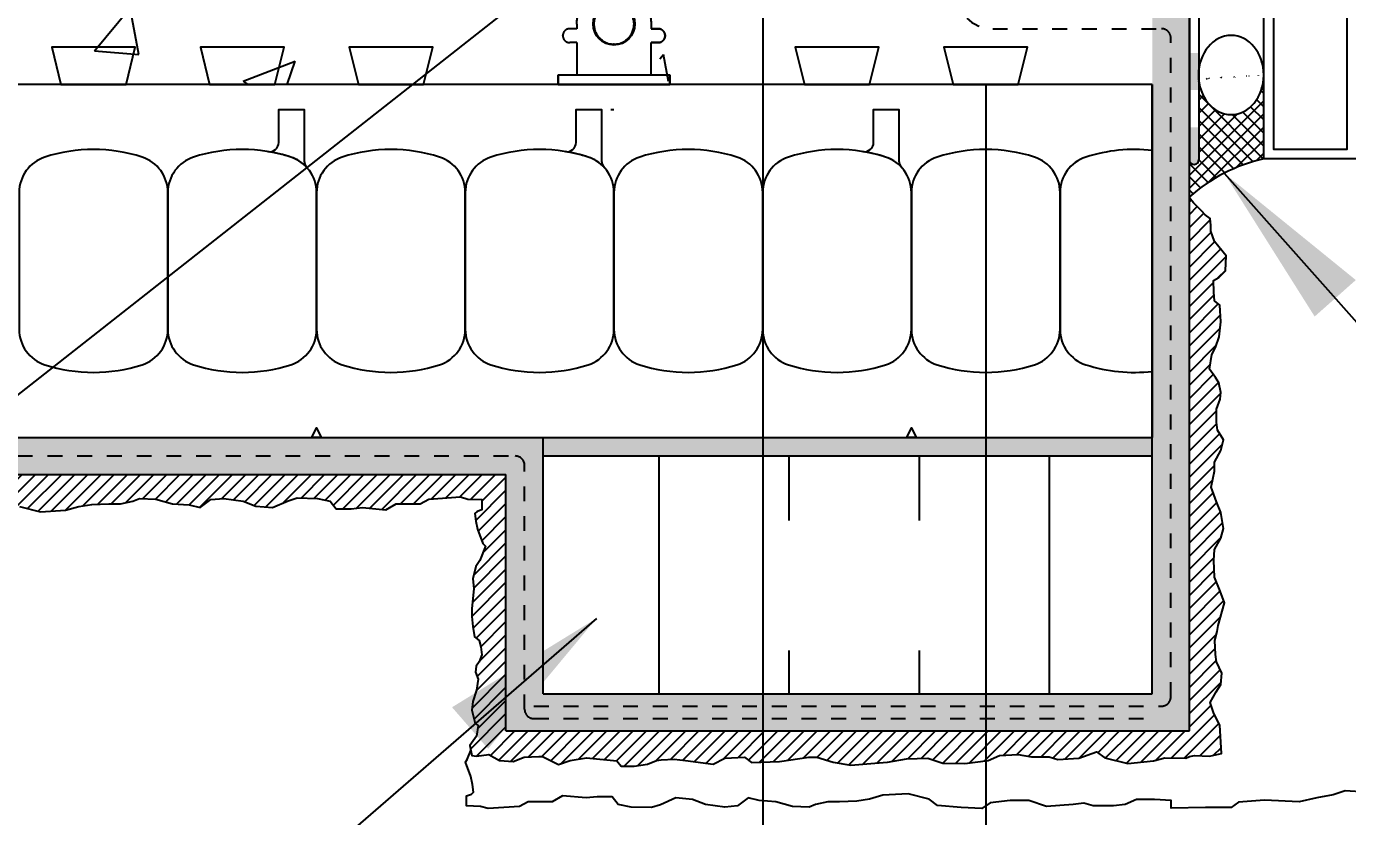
# Model space of a CAD drawing. Header units: inches. Extents: x 2953.2 to 3009.4, y 460.5 to 541.5.
# Drawn here: x 2980.42 to 2989.3, y 514.81 to 520.13 of the extents above; entities that cross this region are included whole.
import ezdxf

# ---------------------------------------------------------------- set-up
doc = ezdxf.new("R2010")
doc.units = ezdxf.units.IN
doc.header["$LTSCALE"] = 0.5
doc.header["$MEASUREMENT"] = 0
doc.linetypes.add('DASHED2', pattern=[0.375, 0.25, -0.125])
doc.layers.get('0').update_dxf_attribs({"linetype": 'CONTINUOUS'})
doc.layers.get('Defpoints').update_dxf_attribs({"linetype": 'CONTINUOUS'})
for name, color, linetype in [('HATCH', 12, 'CONTINUOUS'), ('LINE18', 9, 'CONTINUOUS'), ('line25', 2, 'CONTINUOUS'), ('LINE50', 5, 'CONTINUOUS'), ('LINE9', 9, 'CONTINUOUS'), ('TEXT', 4, 'CONTINUOUS')]:
    doc.layers.add(name, color=color, linetype=linetype)
doc.styles.add('DIM', font='romans.shx', dxfattribs={"width": 0.7})
doc.dimstyles.new('ext_12', dxfattribs={"dimscale": 12, "dimtxt": 0.09375, "dimasz": 0.09375, "dimexe": 0.09375, "dimexo": 0.0625, "dimgap": 0.0625, "dimtad": 1, "dimdec": 1, "dimzin": 3, "dimdsep": 46, "dimlunit": 4, "dimtxsty": 'DIM', "dimcen": 0.09, "dimdle": 0.09375, "dimclrt": 4, "dimadec": 0, "dimazin": 0, "dimtfac": 1, "dimtdec": 1, "dimtmove": 2, "dimatfit": 3, "dimfxl": 0, "dimfrac": 2, "dimtolj": 1, "dimtzin": 0, "dimarcsym": 0})
doc.dimstyles.new('ext_8', dxfattribs={"dimscale": 8, "dimtxt": 0.09375, "dimasz": 0.09375, "dimexe": 0.09375, "dimexo": 0.0625, "dimgap": 0.0625, "dimtad": 1, "dimdec": 1, "dimzin": 3, "dimdsep": 46, "dimlunit": 4, "dimtxsty": 'DIM', "dimcen": 0.09, "dimdle": 0.09375, "dimclrt": 4, "dimadec": 0, "dimazin": 0, "dimtfac": 1, "dimtdec": 1, "dimtmove": 2, "dimatfit": 3, "dimfxl": 0, "dimfrac": 2, "dimtolj": 1, "dimtzin": 0, "dimarcsym": 0})

# ---------------------------------------------------------------- blocks, each defined once
blk = doc.blocks.new('Connector')
blk.add_point((0.2709174698770802, 1.661931555041463e-06))
at = {"layer": 'LINE9'}
for p, q in [((-3.258168725484012e-05, 0.3749992150000656), (3.258168725484012e-05, -0.3749992150000656)), ((0.06241786328238064, -0.3749992148524877), (0.06241786328238064, 0.3749992443783929)), ((0.2812174256824029, 0.2499994843784696), (0.06241786620012491, 0.2499994843784696))]:
    blk.add_line(p, q, dxfattribs=at)
for points, weights in [([(0.007417973282404233, 0.3749992443784497), (0.003675450510719713, 0.3749992443784497), (-3.25743263793754e-05, 0.3749992443784497)], [1, 0.9725870691378072, 0.9503054881147847]), ([(0.3272173336824018, 0.3434992873784556), (0.3081635517900478, 0.3434992873783988), (0.2812174256824314, 0.3165531612708667), (0.2812174256824029, 0.2974993793784568)], [1, 0.85355339, 0.85355339, 1]), ([(0.3280923319323996, 0.3434992873784556), (0.3272173336824302, 0.3434992873784556), (0.3272173336824018, 0.3434992873784556)], [1, 0.70710678, 1]), ([(0.3749672381823963, 0.2974993793784568), (0.3749672381823964, 0.3165531612708667), (0.3480211220747584, 0.3434992873783988), (0.3289673301823974, 0.3434992873784556)], [1, 0.85355339, 0.85355339, 1]), ([(0.4059171863186535, 0.2499994812478752), (0.5456119710193006, 0.2499994818511543), (0.6188283582062053, 0.1310289191654936)], [0.9584044154091053, 0.794674173519109, 0.86465157111261]), ([(0.6188283615153448, 0.05237709487580038), (0.6117085634233241, 0.04899987637845172), (0.6038283904591744, 0.04899987637845173)], [0.8361502417800951, 0.892081430621068, 1]), ([(0.6038283904591744, -0.0489998776216619), (0.6117085625107617, -0.048999877621605), (0.6188283599457839, -0.05237709537464598)], [1, 0.892081441770365, 0.8361502533368361]), ([(0.6188283613946357, -0.131028911892309), (0.5456119750629149, -0.2499994738277503), (0.4059171864701652, -0.2499994726211348)], [0.8646515744283529, 0.7946741696858824, 0.9584044151948177]), ([(0.2812174256824029, -0.2974993806216669), (0.2812174256824314, -0.3165531625140199), (0.3081635517900478, -0.3434992886216657), (0.3272173336824018, -0.3434992886216657)], [1, 0.85355339, 0.85355339, 1]), ([(0.3272173336824018, -0.3434992886216657), (0.2812174256824029, -0.3434992886216657), (0.2812174256824029, -0.2974993806216669)], [1, 0.70710678, 1]), ([(0.3289673301823974, -0.3434992886216657), (0.3480211120747487, -0.3434992886216657), (0.3749672381823964, -0.3165531625140199), (0.3749672381823963, -0.2974993806216669)], [1, 0.85355339, 0.85355339, 1]), ([(0.3749672381823963, -0.2974993806216669), (0.3749672381823963, -0.3434992886216657), (0.3289673301823974, -0.3434992886216657)], [1, 0.70710678, 1]), ([(-3.257432646819325e-05, -0.3749992256215302), (0.003675450510687739, -0.374999225621644), (0.007417973282404233, -0.374999225621644)], [0.9503054881146419, 0.9725870691377194, 1])]:
    blk.add_rational_spline(points, weights, degree=2, dxfattribs=at)
for points, degree in [([(-3.257431322012394e-05, 0.3749992150000656), (0.002445673934634129, 0.3749992149990992), (0.004938010751889266, 0.3749992149986445), (0.007417973282404233, 0.3749992149986445)], 3), ([(0.007417973282404233, 0.3749992149986445), (0.02144967107233597, 0.3749992149986445), (0.05068376975444622, 0.3749992150304199), (0.06241786328238064, 0.3749992151096597), (0.06241786328238064, 0.3749992151476311)], 3), ([(0.2812174256824029, 0.2499994843784696), (0.2812174256824029, 0.2974993793784568)], 1), ([(0.3272173336824018, 0.3434992873784556), (0.3272173336824018, 0.3434992873784556), (0.3276798538016727, 0.3434992873784556), (0.3280923319323996, 0.3434992873784556)], 3), ([(0.3280923319323996, 0.3434992873784556), (0.3285048100631265, 0.3434992873784556), (0.3289673301823974, 0.3434992873784556), (0.3289673301823974, 0.3434992873784556)], 3), ([(0.3749672381823963, 0.2499994843784127), (0.3749672381823963, 0.2974993793784568)], 1), ([(0.4059171862823838, 0.2499994843784127), (0.3749672381824247, 0.2499994843784127)], 1), ([(0.4059171862823838, 0.249999476991042), (0.4059171862823838, 0.249999476991042)], 1), ([(0.4059171862943742, 0.249999481248273), (0.4059171862943742, 0.249999481248273)], 1), ([(0.4059171862823838, 0.2499994699233587), (0.4059171862823838, 0.2499994699233587)], 1), ([(0.4059171862943758, 0.249999472276335), (0.4059171862943758, 0.249999472276335)], 1), ([(0.4059171862823838, 0.2499994631285238), (0.4059171862823838, 0.2499994631285238)], 1), ([(0.4059171862944932, 0.2499994629444077), (0.4059171862944932, 0.2499994629444077)], 1), ([(0.4059171869207354, 0.2499994612480298), (0.4059171869207354, 0.2499994612480298)], 1), ([(0.4059171862823838, 0.2499994489084604), (0.4059171862823838, 0.2499994489084604)], 1), ([(0.4059171862823838, 0.2499994536202114), (0.4059171862823838, 0.2499994536202114)], 1), ([(0.4059171869207372, 0.2499994522762625), (0.4059171869207372, 0.2499994522762625)], 1), ([(0.4059171862823838, 0.2499994443784947), (0.4059171862823838, 0.2499994443784947)], 1), ([(0.4059171869025171, 0.249999441276436), (0.4059171869025171, 0.249999441276436)], 1), ([(0.4059171869023155, 0.249999436259208), (0.4059171869023155, 0.249999436259208)], 1), ([(0.4059171869207354, 0.2499994429444489), (0.4059171869207354, 0.2499994429444489)], 1), ([(0.4059171862823838, 0.2499994289085014), (0.4059171862823838, 0.2499994289085014)], 1), ([(0.4059171862823838, 0.2499994336203092), (0.4059171862823838, 0.2499994336203092)], 1), ([(0.4059171869023155, 0.2499994310406979), (0.4059171869023155, 0.2499994310406979)], 1), ([(0.4059171862823838, 0.2499994243785925), (0.4059171862823838, 0.2499994243785925)], 1), ([(0.4059171862823838, 0.2499994166809704), (0.4059171862823838, 0.2499994166809704)], 1), ([(0.4059171869022897, 0.2499994207671026), (0.4059171869022897, 0.2499994207671026)], 1), ([(0.4059171869024034, 0.2499994167795369), (0.4059171869024034, 0.2499994167795369)], 1), ([(0.4059171862823838, 0.249999412423512), (0.4059171862823838, 0.249999412423512)], 1), ([(0.4059171862823838, 0.2499994073660394), (0.4059171862823838, 0.2499994073660394)], 1), ([(0.4059171869024603, 0.24999941261155), (0.4059171869024603, 0.24999941261155)], 1), ([(0.6188283604591653, 0.1310289223200191), (0.6188283604591653, 0.05237707962402895)], 1), ([(0.6188283582062333, 0.1310289058735696), (0.6188283582062333, 0.1310289058735696)], 1), ([(0.6188283575187397, 0.1310288869905837), (0.6188283575187397, 0.1310288869905837)], 1), ([(0.6188283574903464, 0.1310288675704844), (0.6188283574903464, 0.1310288675704844)], 1), ([(0.6188283575901625, 0.1310288507556895), (0.6188283575901625, 0.1310288507556895)], 1), ([(0.5317103995546741, 0.04899992777115517), (0.5317103995546741, 0.04899992777115517)], 1), ([(0.5317103976323132, 0.04899992715247137), (0.5317103976323132, 0.04899992715247137)], 1), ([(0.5317104041095337, 0.04899992707033263), (0.5317104041095337, 0.04899992707033263)], 1), ([(0.531710395023997, 0.04899992448930039), (0.531710395023997, 0.04899992448930039)], 1), ([(0.5317103998444601, 0.04899985060399716), (0.5317103998444601, 0.04899985060399716)], 1), ([(0.6038283904591744, 0.04899987637845173), (0.5317104146954286, 0.04899987637845173)], 1), ([(0.5317104146954286, 0.0489998663784438), (0.5317104146954286, 0.0489998663784438)], 1), ([(0.5317104052942073, 0.04899987270937955), (0.5317104052942073, 0.04899987270937955)], 1), ([(0.5317104146954286, 0.04899984637848478), (0.5317104146954286, 0.04899984637848478)], 1), ([(0.5317104146954286, 0.04899982637852576), (0.5317104146954286, 0.04899982637852576)], 1), ([(0.5317104146954286, 0.04899980689510288), (0.5317104146954286, 0.04899980689510288)], 1), ([(0.6038283904591744, 0.04899987511755102), (0.6089535437752751, 0.04899987429752786), (0.6141977466683137, 0.05018059706043845), (0.6188283630154707, 0.05237709171308937)], 3), ([(0.6038283904591744, 0.0489998663784438), (0.6038283904591744, 0.0489998663784438)], 1), ([(0.6038283904591744, 0.04899984637848478), (0.6038283904591744, 0.04899984637848478)], 1), ([(0.6038283904591744, 0.04899982637852576), (0.6038283904591744, 0.04899982637852576)], 1), ([(0.6038283904591744, 0.04899980689510288), (0.6038283904591744, 0.04899980689510288)], 1), ([(0.6038283904591744, -0.04899987608649169), (0.579789061094008, -0.0489998776216619), (0.5557497317288416, -0.0489998776216619), (0.5317104023636752, -0.04899988870317272)], 3), ([(0.5317104146954286, -0.04899975813844391), (0.5317104146954286, -0.04899975813844391)], 1), ([(0.5317104146954286, -0.04899977762186679), (0.5317104146954286, -0.04899977762186679)], 1), ([(0.5317104146954286, -0.04899979762182581), (0.5317104146954286, -0.04899979762182581)], 1), ([(0.5317104146954286, -0.04899981762178483), (0.5317104146954286, -0.04899981762178483)], 1), ([(0.5317104146954286, -0.0489998776216619), (0.6038283904591744, -0.0489998776216619)], 1), ([(0.6038283904591744, -0.04899975813844391), (0.6038283904591744, -0.04899975813844391)], 1), ([(0.6038283904591744, -0.04899976710537955), (0.6038283904591744, -0.04899976710537955)], 1), ([(0.6038283904591744, -0.04899977762186679), (0.6038283904591744, -0.04899977762186679)], 1), ([(0.6038283904591744, -0.04899978762181788), (0.6038283904591744, -0.04899978762181788)], 1), ([(0.6038283904591744, -0.04899979762182581), (0.6038283904591744, -0.04899979762182581)], 1), ([(0.6038283904591744, -0.04899980762183374), (0.6038283904591744, -0.04899980762183374)], 1), ([(0.6038283904591744, -0.04899981762178483), (0.6038283904591744, -0.04899981762178483)], 1), ([(0.6038283904591744, -0.04899982762179277), (0.6038283904591744, -0.04899982762179277)], 1), ([(0.6188283630154707, -0.05237709086724705), (0.6141977462140495, -0.05018059748231805), (0.6089535436424036, -0.04899987508798019), (0.6038283904591744, -0.04899987608649169)], 3), ([(0.6188283604591653, -0.05237709086724705), (0.6188283604591653, -0.1310289135632782)], 1), ([(0.6188283579685141, -0.1310288013841552), (0.6188283579685141, -0.1310288013841552)], 1), ([(0.6188283580889653, -0.1310288178411209), (0.6188283580889653, -0.1310288178411209)], 1), ([(0.6188283581260245, -0.1310288372471798), (0.6188283581260245, -0.1310288372471798)], 1), ([(0.6188283582309848, -0.1310288570766085), (0.6188283582309848, -0.1310288570766085)], 1), ([(0.06241786328238064, -0.2499994756216148), (0.2812174256824029, -0.249999475621615)], 1), ([(0.2812174256824029, -0.2974993806216669), (0.2812174256824029, -0.249999475621615)], 1), ([(0.2812174256824029, -0.249999475621615), (0.2812174256824029, -0.2974993806216669)], 1), ([(0.3749672381823963, -0.2499994756216717), (0.3749672381823963, -0.2974993806216669)], 1), ([(0.3749672381823963, -0.2974993806216669), (0.3749672381823963, -0.2499994756216717)], 1), ([(0.4059171862823838, -0.2499994756216717), (0.3749672381750919, -0.2499994756216717)], 1), ([(0.4059171844434954, -0.2499994141876921), (0.4059171844434954, -0.2499994141876921)], 1), ([(0.4059171847819468, -0.2499994235196193), (0.4059171847819468, -0.2499994235196193)], 1), ([(0.4059171850899226, -0.2499993638547204), (0.4059171850899226, -0.2499993638547204)], 1), ([(0.4059171857033483, -0.2499993720105576), (0.4059171857033483, -0.2499993720105576)], 1), ([(0.4059171853899156, -0.2499993680230489), (0.4059171853899156, -0.2499993680230489)], 1), ([(0.4059171850513268, -0.2499993822838682), (0.4059171850513268, -0.2499993822838682)], 1), ([(0.4059171857419749, -0.2499993925196623), (0.4059171857419749, -0.2499993925196623)], 1), ([(0.4059171853898016, -0.2499993875022073), (0.4059171853898016, -0.2499993875022073)], 1), ([(0.4059171854081907, -0.249999403519319), (0.4059171854081907, -0.249999403519319)], 1), ([(0.4059171857601891, -0.2499994124910861), (0.4059171857601891, -0.2499994124910861)], 1), ([(0.405917185133978, -0.249999432491273), (0.405917185133978, -0.249999432491273)], 1), ([(0.3280923319323996, -0.3434992886216657), (0.3276798538016443, -0.3434992886216657), (0.3272173336824018, -0.3434992886216657), (0.3272173336824018, -0.3434992886216657)], 3), ([(0.3289673301823974, -0.3434992886216657), (0.3289673301823974, -0.3434992886216657), (0.3285048100631265, -0.3434992886216657), (0.3280923319323996, -0.3434992886216657)], 3), ([(0.007417973282404233, -0.3749992150014743), (0.004938010753196664, -0.3749992150014743), (0.002445673934946768, -0.3749992150010196), (-3.257431313485881e-05, -0.3749992150000532)], 3), ([(0.06241786328238064, -0.3749992148524877), (0.06241786328238064, -0.3749992148905159), (0.05068376975444622, -0.3749992149696988), (0.02144967107233597, -0.3749992150014743), (0.007417973282404233, -0.3749992150014743)], 3)]:
    blk.add_open_spline(points, degree=degree, dxfattribs=at)
for points, weights, knots in [([(0.06241786730985413, 0.3749992443783931), (0.06241786854196008, 0.3749992443784498), (0.04630877539782219, 0.3749992443784497), (0.03019967615492369, 0.3749992443785634), (0.007417973835350365, 0.3749992443785634)], [0.8687188585685339, 0.861102746415096, 1, 0.8611027342883395, 0.8687188598984209], [0, 0, 0, 0.4999999781731538, 0.4999999781731538, 1, 1, 1]), ([(0.5317104048302843, 0.04899987390064713), (0.4716783751912068, 0.2031150203294549), (0.332712202692651, 0.1134281874892683), (0.1569597641982092, 4.346083437578585e-09), (0.3327122026926226, -0.1134281887647656), (0.4716783699598199, -0.2031150182285097), (0.5317104030229416, -0.04899987134177148)], [0.899508922285991, 0.5997182152975012, 1, 0.54226024, 1, 0.5997182243345061, 0.8995089087494773], [0, 0, 0, 0.3181123135056626, 0.3181123135056626, 0.6818876936762344, 0.6818876936762344, 1, 1, 1]), ([(0.007417973035650509, -0.374999225621758), (0.03019967149134928, -0.374999225621644), (0.04630876560347374, -0.374999225621644), (0.06241785921338838, -0.3749992256216439), (0.0624178606516388, -0.3749992256217576)], [0.8687188593189243, 0.8611027395725566, 1, 0.8611027429575047, 0.8687188589477123], [0, 0, 0, 0.5000000060925393, 0.5000000060925393, 1, 1, 1])]:
    blk.add_rational_spline(points, weights, degree=2, knots=knots, dxfattribs=at)
blk = doc.blocks.new('*D9')
at = {"layer": 'Defpoints', "color": 0}
for p in [(2985.367779515025, 522.9889351404103), (2986.867779515024, 520.2389000135665), (2986.867779515024, 512.5654491008715)]:
    blk.add_point(p, dxfattribs=at)
at = {"layer": 'TEXT', "color": 0, "lineweight": -2}
for p, q in [((2985.367779515025, 522.4889351404103), (2985.367779515025, 511.8154491008715)), ((2986.867779515024, 519.7389000135665), (2986.867779515024, 511.8154491008715)), ((2984.617779515025, 512.5654491008715), (2983.867779515025, 512.5654491008715)), ((2985.367779515025, 512.5654491008715), (2986.867779515024, 512.5654491008715)), ((2987.617779515024, 512.5654491008715), (2988.367779515024, 512.5654491008715))]:
    blk.add_line(p, q, dxfattribs=at)
at = {"layer": 'TEXT', "color": 0}
for points in [[(2984.617779515025, 512.6904491008715), (2984.617779515025, 512.4404491008715), (2985.367779515025, 512.5654491008715)], [(2987.617779515024, 512.6904491008715), (2987.617779515024, 512.4404491008715), (2986.867779515024, 512.5654491008715)]]:
    blk.add_solid(points, dxfattribs=at)
at = {"layer": 'TEXT', "color": 4, "insert": (2986.353206791104, 509.5440312175758), "char_height": 0.75, "attachment_point": 5, "style": 'DIM'}
blk.add_mtext('\\A1;1 1/2" \\P (38mm)MIN. \\PCOVER', dxfattribs=at)

msp = doc.modelspace()

# ---------------------------------------------------------------- hatches: boundary and pattern name
at = {"layer": 'HATCH'}
h = msp.add_hatch(dxfattribs=at)
h.set_pattern_fill('AR-CONC', color=256, scale=0.5)
h.set_pattern_definition([(49.99999999999999, (0, 0), (3.586300913003767, -0.3137606749129755), [0.375, -4.125]), (355, (0, 0), (-0.693756668065, 3.760960668500059), [0.3, -3.3]), (100.45144446, (0.298858405, -0.02614672), (2.89254423363556, 3.447199954843147), [0.3187009599999999, -3.505710559999999]), (46.18420000000001, (0, 1), (5.336206653357862, -0.8275964039653827), [0.5625, -6.1875]), (96.63563549, (0.444683725, 0.931033465), (4.673309728371142, 4.870593003872752), [0.47805171, -5.258568799999999]), (351.1841639899999, (0, 1), (4.673309725273866, 4.870593001349951), [0.45, -4.950000005]), (21, (0.5, 0.75), (2.984535260592308, -2.013094453326694), [0.375, -4.125]), (326.0000000000001, (0.5, 0.75), (1.216576659607909, 3.625750225234265), [0.3, -3.3]), (71.45144474, (0.74871127, 0.58224213), (4.201111883649856, 1.612655764031769), [0.31870095, -3.50571056]), (37.50000000000001, (0, 0), (0.06079927658645334, 1.664469269156557), [0, -3.26, 0, -3.35, 0, -3.3125]), (7.499999999999999, (0, 0), (1.315347687210743, 1.972058559411801), [0, -1.91, 0, -3.185, 0, -1.2625]), (327.5, (-1.115, 0), (2.669112180862045, -0.1127743586718988), [0, -1.25, 0, -3.9, 0, -5.175]), (317.5, (-1.615, 0), (2.915930846711931, 0.5005249116615886), [0, -1.625, 0, -2.59, 0, -3.675])])
h.paths.add_polyline_path([(2984.742778730022, 528.2388674318793), (2986.867779515023, 528.2388674318793), (2986.867779515023, 519.7389376929315), (2984.742778730022, 519.7389376929315), (2984.508359804782, 520.3516165656494), (2984.508359804782, 527.6262537151752)])
h.paths.add_polyline_path([(2976.742778730022, 528.2388674318793), (2983.992780270643, 528.2388674318793), (2984.227109804782, 527.6263145496008), (2984.227109804782, 520.3515557312236), (2983.992780270643, 519.7389376929315), (2976.742778730022, 519.7389376929315), (2976.508359804782, 520.3516165656494), (2976.508359804782, 527.6262537151752)])
h.paths.add_polyline_path([(2968.742778730022, 528.2388674318793), (2975.992780270643, 528.2388674318793), (2976.227109804782, 527.6263145496008), (2976.227109804782, 520.3515557312236), (2975.992780270643, 519.7389376929315), (2968.742778730022, 519.7389376929315), (2968.508359804782, 520.3516165656494), (2968.508359804782, 527.6262537151752)])
h.paths.add_polyline_path([(2964.758410347515, 528.2388674318789), (2967.992780270643, 528.2388674318793), (2968.227109804782, 527.6263145496008), (2968.227109804782, 520.3515557312236), (2967.992780270643, 519.7389376929315), (2964.758410347514, 519.7389000135665), (2964.758410347514, 523.1139000135666), (2965.758410347514, 524.1139000135668), (2963.758410347514, 524.1139000135668), (2964.758410347514, 525.1139000135668)])
h = msp.add_hatch(color=7, dxfattribs=at)
h.dxf.hatch_style = 1
h.paths.add_polyline_path([(2988.299967074601, 519.4505925417443), (2988.237467074601, 519.4505925417443), (2988.237467074601, 519.2331756320408), (2988.237467074601, 519.230563992928, 1), (2988.299967074601, 519.23317563203)])
h.paths.add_polyline_path([(2988.299967074601, 519.9505925417443), (2988.237467074601, 519.9505925417443), (2988.237467074601, 519.7005925417443), (2988.299967074601, 519.7005925417443)])
h.paths.add_polyline_path([(2988.299967074601, 520.4505925417443), (2988.237467074601, 520.4505925417443), (2988.237467074601, 520.2005925417443), (2988.299967074601, 520.2005925417443)])
h.paths.add_polyline_path([(2988.299967074601, 520.9505925417443), (2988.237467074601, 520.9505925417443), (2988.237467074601, 520.7005925417443), (2988.299967074601, 520.7005925417443)])
h.paths.add_polyline_path([(2988.299967074601, 521.4505925417443), (2988.237467074601, 521.4505925417443), (2988.237467074601, 521.2005925417443), (2988.299967074601, 521.2005925417443)])
h.paths.add_polyline_path([(2988.299967074601, 521.9505925417443), (2988.237467074601, 521.9505925417443), (2988.237467074601, 521.7005925417443), (2988.299967074601, 521.7005925417443)])
h.paths.add_polyline_path([(2988.299967074601, 522.4505925417443), (2988.237467074601, 522.4505925417443), (2988.237467074601, 522.2005925417443), (2988.299967074601, 522.2005925417443)])
h.paths.add_polyline_path([(2988.299967074601, 522.8194034750276, -0.4142135623756731), (2988.315592074601, 522.8350284750277, 0.4142135623746366), (2988.393717074601, 522.9131534750277), (2988.393717074602, 522.9505925417443), (2988.331217074601, 522.9505925417443), (2988.331217074601, 522.9131534750277, -0.4142135623755346), (2988.315592074601, 522.8975284750276, 0.4142135623745082), (2988.237467074601, 522.8194034750276), (2988.237467074601, 522.7005925417443), (2988.299967074601, 522.7005925417443)])
h.paths.add_polyline_path([(2988.393717074629, 523.4505925417443), (2988.331217074601, 523.4505925417443), (2988.331217074601, 523.2005925417443), (2988.393717074629, 523.2005925417443)])
h.paths.add_polyline_path([(2988.393717074629, 523.9505925417443), (2988.331217074601, 523.9505925417443), (2988.331217074601, 523.7005925417443), (2988.393717074629, 523.7005925417443)])
h.paths.add_polyline_path([(2988.393717074629, 524.4505925417443), (2988.331217074601, 524.4505925417443), (2988.331217074601, 524.2005925417443), (2988.393717074629, 524.2005925417443)])
h.paths.add_polyline_path([(2988.393717074629, 524.9505925417443), (2988.331217074601, 524.9505925417443), (2988.331217074601, 524.7005925417443), (2988.393717074629, 524.7005925417443)])
h.paths.add_polyline_path([(2988.393717074629, 525.4505925417443), (2988.331217074601, 525.4505925417443), (2988.331217074601, 525.2005925417443), (2988.393717074626, 525.2005925417443)])
h = msp.add_hatch(dxfattribs=at)
h.set_pattern_fill('ANSI37', color=256, scale=0.5, angle=90, style=0)
h.set_pattern_definition([(135, (85.46937246438938, 41.56054914206186), (-0.04419417382415922, -0.04419417382415922), []), (225, (85.46937246438938, 41.56054914206186), (0.04419417382415922, -0.04419417382415922), [])])
edge = h.paths.add_edge_path()
edge.add_arc((2988.628018001786, 524.3640216903916), 0.1661642217521128, 228.8685655293802, 311.1314344708668, ccw=False)
edge.add_line((2988.518717074629, 524.2388663632454), (2988.518717074629, 523.895104974131))
edge.add_ellipse((2988.637413176993, 523.895104974131), major_axis=(1.074093224865463e-17, 0.1754127354292336), ratio=0.6766675297186084, start_angle=-777.319396090199, end_angle=-629.9999999999999, ccw=False)
edge.add_line((2988.737318928944, 523.9898200307587), (2988.737318928944, 524.238866363246))
edge = h.paths.add_edge_path()
edge.add_ellipse((2988.517973964985, 519.8023596058201), major_axis=(1.630721233958011e-17, 0.2663169879010638), ratio=0.8241799043534446, start_angle=816.671353963004, end_angle=989.9999999999754, ccw=False)
edge.add_line((2988.299967074601, 519.7714204509731), (2988.299967074601, 519.23317563203))
edge.add_arc((2988.268717074601, 519.231869812478), 0.03127727073610823, -177.60721764996947, 2.3927823500304726, ccw=False)
edge.add_line((2988.237467074601, 519.2305639929261), (2988.237467074601, 518.9831756320407))
edge.add_arc((2988.998789744964, 518.1111359647393), 1.15761193400676, 103.04656695159878, 131.1221540485096, ccw=False)
edge.add_line((2988.737467074601, 519.238866363243), (2988.737467074601, 519.802359605829))
h = msp.add_hatch(dxfattribs=at)
h.set_pattern_fill('AR-SAND', color=256, scale=0.05)
h.set_pattern_definition([(37.50000000000001, (301.9196941503169, 18.05340574611915), (-0.003149667905480408, 0.09634118845065794), [0, -0.07600000000000001, 0, -0.085, 0, -0.08125]), (7.499999999999999, (301.9196941503169, 18.05340574611915), (0.08848883526338636, 0.141107303261487), [0, -0.041, 0, -0.0685, 0, -0.02625]), (327.5, (301.8581941503171, 18.05340574611915), (0.1557070930875748, 0.0002829526768482471), [0, -0.025, 0, -0.09000000000000001, 0, -0.1175]), (317.5, (301.8581941503171, 18.05340574611915), (0.1503063302286147, 0.04388377824671247), [0, -0.0125, 0, -0.059, 0, -0.0675])])
h.paths.add_polyline_path([(2987.987467074602, 517.3639000135664), (2983.891737950011, 517.3639000135665), (2983.891737950011, 517.2389000135665), (2987.987467074602, 517.2389000135664)])
h.paths.add_polyline_path([(2988.2374670746, 515.388894724729), (2987.987467074601, 515.388894724729), (2987.987467074601, 520.2197496988163), (2988.237467074602, 520.2197496988161)])
h.paths.add_polyline_path([(2983.89173795001, 515.638894724729), (2988.2374670746, 515.638894724729), (2988.2374670746, 515.3888947247251), (2983.89173795001, 515.3888947247251)])
h.paths.add_polyline_path([(2983.641737950011, 517.1139000135665), (2983.89173795001, 517.1139000135665), (2983.89173795001, 515.3888947247285), (2983.641737950011, 515.3888947247285)])
h.paths.add_polyline_path([(2964.758410347514, 517.3639000135665), (2983.891737950011, 517.3639000135665), (2983.891737950011, 517.1139000135665), (2964.758410347514, 517.1139000135665)])
h.paths.add_polyline_path([(2987.987467074601, 515.638894724729), (2988.2374670746, 515.638894724729), (2988.2374670746, 515.388894724729), (2987.987467074601, 515.388894724729)], flags=16)
h = msp.add_hatch(dxfattribs=at)
h.set_pattern_fill('ANSI31', color=256, scale=0.5)
h.set_pattern_definition([(45, (85.46937246438938, 41.56054914206186), (-0.04419417382415922, 0.04419417382415922), [])])
h.paths.add_polyline_path([(2964.758410347514, 516.9278462894041), (2964.812567925882, 516.931230601409), (2964.895378950662, 516.938428506297), (2965.237399626135, 516.938428506297), (2965.298613512192, 516.9240326965228), (2965.413812914053, 516.9204337440788), (2965.485818038464, 516.9312306014083), (2965.547031924526, 516.9420422085442), (2965.651440088031, 516.9240326965229), (2965.766639489889, 516.9096368867487), (2965.899858500364, 516.9096368867486), (2965.986261717261, 516.9204337440788), (2966.083470834521, 516.9420422085441), (2966.177073097659, 516.9456411609881), (2966.281481261161, 516.9456411609881), (2966.335481438971, 516.938428506297), (2966.418292463752, 516.9348295538531), (2966.49749663441, 516.9132358391928), (2966.598297943788, 516.9096368867486), (2966.666710876087, 516.934829553853), (2966.749521900867, 516.9528390658743), (2966.848563769209, 516.9562905202674), (2966.945758224464, 516.9203009958326), (2967.021370203004, 516.9058904362555), (2967.111380274025, 516.9058904362555), (2967.165380451835, 516.9094893886977), (2967.18338539844, 516.9094893886977), (2967.262589569098, 516.9166872935858), (2967.287793561943, 516.9310978531623), (2967.294992608184, 516.934696805607), (2967.370589924716, 516.934696805607), (2967.413798864168, 516.9203009958326), (2967.420997910408, 516.8986925313675), (2967.464206849862, 516.8950935789254), (2967.518207027671, 516.8986925313675), (2967.590212152086, 516.8986925313675), (2967.62620738329, 516.9022914838115), (2967.633421091538, 516.9130883411415), (2967.644212329893, 516.9203009958311), (2967.662217276503, 516.931097853163), (2967.791829432852, 516.931097853163), (2967.860227703143, 516.9058904362555), (2967.946630920039, 516.9058904362555), (2967.964635866645, 516.9203009958328), (2967.99344671362, 516.9346968056087), (2968.018636044455, 516.9454936629373), (2968.108646115475, 516.9526915678234), (2968.169860001534, 516.9562905202674), (2968.205855232739, 516.9454936629375), (2968.231059225585, 516.9418947104933), (2968.277860357155, 516.9310978531631), (2968.335467389086, 516.931097853163), (2968.436268698467, 516.9274989007209), (2968.465079545444, 516.9346968056092), (2968.511880677007, 516.9454936629372), (2968.529885623613, 516.9454936629372), (2968.6486918796, 516.9346968056071), (2968.742294142735, 516.9310978531631), (2968.780386041172, 516.9058609366457), (2968.899206959165, 516.909459889088), (2968.978411129822, 516.9310683535533), (2969.068406538835, 516.9310683535532), (2969.147625371499, 516.9274694011092), (2969.241227634636, 516.9274694011092), (2969.288028766206, 516.9166577939742), (2969.421233114671, 516.9202567464182), (2969.464442054123, 516.9526620682136), (2969.529248132299, 516.9634736753487), (2969.655253434524, 516.9634736753487), (2969.723666366823, 516.9526620682136), (2969.781258736749, 516.9454641633274), (2969.856870715289, 516.9454641633274), (2969.936074885944, 516.9562610206577), (2970.011686864485, 516.9346673059972), (2970.188100152403, 516.9346673059972), (2970.252906230578, 516.9562610206576), (2970.371712486563, 516.9562610206576), (2970.447309803092, 516.9418652108834), (2970.620130898897, 516.9418652108835), (2970.675963827783, 516.9382367588296), (2970.72637181348, 516.9274251516945), (2970.895586055155, 516.9238261992525), (2970.996387364541, 516.9130293419223), (2971.147596659605, 516.898633532148), (2971.237606730629, 516.8986335321479), (2971.345607086246, 516.902232484592), (2971.482418288837, 516.9526325686039), (2971.565229313619, 516.956231521046), (2971.734443555295, 516.952632568604), (2971.831652672557, 516.9094303894782), (2971.946852074417, 516.902232484592), (2972.018857198831, 516.9022324845919), (2972.087270131131, 516.9130293419221), (2972.155668401424, 516.9202272468084), (2972.224081333723, 516.9238261992522), (2972.33208168934, 516.9274251516945), (2972.389688721275, 516.895034579704), (2972.479698792297, 516.8950345797039), (2972.601158871845, 516.9130293419222), (2972.827980145456, 516.9130293419221), (2972.881980323265, 516.9310388539435), (2973.004393433373, 516.9418357112736), (2973.134005589724, 516.9454346637159), (2973.238413753228, 516.909430389478), (2973.34282191673, 516.9022324845919), (2973.483225311435, 516.9094303894781), (2973.519235204648, 516.9238261992523), (2973.562429482093, 516.9346378063874), (2973.641648314755, 516.9382367588296), (2973.73884277001, 516.9382367588297), (2973.850449979753, 516.9310388539434), (2973.954858143256, 516.9310388539435), (2974.008872983074, 516.9418357112736), (2974.062873160884, 516.95983047349), (2974.131271431174, 516.963429425934), (2974.217689310083, 516.9598304734901), (2974.33288871194, 516.95983047349), (2974.347286804422, 516.9166282943643), (2974.419291928838, 516.9094303894781), (2974.494903907377, 516.9094303894781), (2974.534505992705, 516.9274251516945), (2974.574108078033, 516.9454346637159), (2974.631715109967, 516.9490336161598), (2974.761327266318, 516.9490336161598), (2974.847730483255, 516.9454346637178), (2974.930541507995, 516.9418357112737), (2974.954704498227, 516.9202272468085), (2975.03751552301, 516.9094156396732), (2975.253530896255, 516.9094156396732), (2975.285933935343, 516.9166282943645), (2975.329128212787, 516.9238261992523), (2975.386735244721, 516.9238261992523), (2975.498342454465, 516.9346230565807), (2975.530745493553, 516.898618782343), (2975.581153479245, 516.8914208774569), (2975.64595955742, 516.895019829899), (2975.660357649901, 516.9202272468084), (2975.699959735229, 516.9382220090248), (2975.79716885249, 516.9418209614687), (2975.930373200958, 516.9310241041386), (2975.962776240044, 516.9310241041385), (2976.031189172344, 516.9166282943646), (2976.077990303914, 516.898618782343), (2976.22559274486, 516.8986187823431), (2976.257995783947, 516.9130145921154), (2976.351612709094, 516.9274251516945), (2976.524419142888, 516.9310241041385), (2976.657623491354, 516.9310241041385), (2976.747633562375, 516.9238261992523), (2976.916847804053, 516.9886220930367), (2976.996051974701, 516.9742262832644), (2977.183271162991, 516.9382220090249), (2977.312883319337, 516.8914208774565), (2977.435281767443, 516.8518176507733), (2977.572092970032, 516.844619745887), (2977.651297140687, 516.8698124129915), (2977.762904350431, 516.8914208774568), (2977.880757575854, 516.9167905422202), (2978.114777895706, 516.9059936848898), (2978.287584329501, 516.920389494664), (2978.337992315194, 516.9563937689036), (2978.510813411003, 516.9563937689036), (2978.741226876724, 516.9599927213458), (2978.741226876725, 516.9095926373338), (2978.852834086465, 516.9023947324476), (2978.975247196576, 516.9023947324476), (2979.050844513109, 516.9347853044383), (2979.130048683763, 516.9455969115734), (2979.266859886353, 516.9455969115734), (2979.328059110404, 516.9275873995502), (2979.400064234821, 516.9347853044387), (2979.580084376864, 516.9491958640156), (2979.698890632847, 516.9095926373338), (2979.824895935073, 516.9095926373338), (2979.958114945548, 516.9239884471082), (2980.015721977481, 516.9635916737899), (2980.153852760849, 516.956320019877), (2980.31226110216, 516.941924210103), (2980.369868134095, 516.8987220309789), (2980.510271528801, 516.8627177567396), (2980.679485770479, 516.87351461407), (2980.7694958415, 516.898722030979), (2980.855899058396, 516.9131178407516), (2980.971113122266, 516.9167167931956), (2981.050317292922, 516.9167167931955), (2981.133113655693, 516.9347263052166), (2981.176322595147, 516.9527210674335), (2981.287929804889, 516.9491221149913), (2981.399537014633, 516.9167167931956), (2981.511144224377, 516.9095188883095), (2981.585421960131, 516.8914798766764), (2981.657427084545, 516.9454789131323), (2981.743830301443, 516.9526915678234), (2981.873442457793, 516.934682055802), (2981.959845674689, 516.9022767340066), (2982.071467546441, 516.8914798766764), (2982.175875709945, 516.9382810082466), (2982.237074933994, 516.9562905202674), (2982.373886136585, 516.9526915678234), (2982.460289353482, 516.9346820558021), (2982.49989143881, 516.8842819717903), (2982.600692748188, 516.8842819717902), (2982.676304726728, 516.8914798766764), (2982.83471306804, 516.8770840669022), (2982.90312600034, 516.9166872935857), (2983.065126533769, 516.9166872935857), (2983.122733565703, 516.9490778655745), (2983.335156746834, 516.9634884251536), (2983.385550070518, 516.9490778655746), (2983.479166995664, 516.9454789131323), (2983.479166995664, 516.8770840669022), (2983.446763956576, 516.8662724597672), (2983.432365864096, 516.851876649995), (2983.439564910338, 516.8014765659848), (2983.450356148691, 516.7474627797269), (2983.486366041905, 516.6502615641405), (2983.504370988511, 516.6322668019241), (2983.464768903182, 516.5350508365383), (2983.439564910337, 516.4954476098553), (2983.417953109606, 516.4126422040486), (2983.425152155846, 516.3478315604568), (2983.411824389995, 516.2096996357354), (2983.411824389994, 516.1592995517299), (2983.419023436236, 516.0908899556955), (2983.429814674592, 516.0224803596564), (2983.46221771368, 515.9972729427485), (2983.473023614045, 515.9540707636243), (2983.480222660285, 515.9000717271667), (2983.46221771368, 515.8532705955981), (2983.440620574957, 515.8244642262457), (2983.437028382842, 515.7848609995627), (2983.455018667439, 515.7380598679949), (2983.444227429081, 515.6624523670753), (2983.419023436236, 515.5868448661538), (2983.411824389994, 515.5292468772535), (2983.433421528717, 515.4392288167571), (2983.45501866744, 515.4248330069825), (2983.444227429082, 515.3528244585048), (2983.397426297515, 515.2916275171632), (2983.411824389995, 515.2232179211278), (2983.444227429083, 515.2196189686857), (2983.527023791855, 515.2304158260158), (2983.59902891627, 515.1908125993341), (2983.689038987293, 515.1836146944461), (2983.764650965833, 515.2124210637996), (2983.861860083094, 515.2160200162416), (2983.887049413933, 515.2160200162416), (2983.995064431559, 515.1620209797858), (2984.074268602216, 515.1908125993342), (2984.182268957833, 515.2088221113554), (2984.387493092724, 515.18721364689), (2984.416289277687, 515.1512093726506), (2984.502692494584, 515.1512093726506), (2984.592702565606, 515.1656199322299), (2984.653916451665, 515.1908125993341), (2984.686319490751, 515.1944115517763), (2984.772722707648, 515.1980105042204), (2984.848320024182, 515.1908125993339), (2985.034278279721, 515.1653986851525), (2985.113482450377, 515.2050019118362), (2985.246701460851, 515.2121998167222), (2985.293502592421, 515.1761955424829), (2985.480721780703, 515.1833934473707), (2985.678732207344, 515.2121998167223), (2985.732732385154, 515.2121998167222), (2985.840747402779, 515.179794494927), (2985.959553658764, 515.1582007802663), (2986.121568854182, 515.1725965900387), (2986.207972071101, 515.1797944949269), (2986.333977373323, 515.201402959392), (2986.477987622156, 515.205001911836), (2986.578788931533, 515.1725965900406), (2986.726406034489, 515.1689976375966), (2986.884814375802, 515.1906061020619), (2986.960426354342, 515.2229966740524), (2987.086431656567, 515.2302093287435), (2987.176441727587, 515.2157987691663), (2987.295247983572, 515.2157987691662), (2987.352855015504, 515.1978040069481), (2987.493258410213, 515.2050019118361), (2987.612064666196, 515.2482040909599), (2987.669143865819, 515.2084681160325), (2987.823945353007, 515.1688648893506), (2987.996766448809, 515.1868744013718), (2988.072363765341, 515.2084681160322), (2988.212781822055, 515.20486916359), (2988.2374670746, 515.2173645015989), (2988.27239945844, 515.2228786756114), (2988.373200767818, 515.2192797231673), (2988.452419600483, 515.2372744853856), (2988.441613700118, 515.4280927139076), (2988.402011614792, 515.5072991672732), (2988.376807621943, 515.579307715751), (2988.416409707274, 515.651316264235), (2988.448812746359, 515.701716348241), (2988.456011792598, 515.7773238491607), (2988.420016561396, 515.8529313500801), (2988.412802853146, 515.9033314340909), (2988.409210661031, 515.9969336972315), (2988.423608753509, 516.0581453883738), (2988.430807799753, 516.0977486150634), (2988.473943429161, 516.250586095462), (2988.445147244202, 516.3297925488212), (2988.405530496862, 516.4233948119627), (2988.401938304747, 516.535006587128), (2988.405530496862, 516.6106140880431), (2988.448739436316, 516.6862215889639), (2988.466744382921, 516.7510174827491), (2988.448739436316, 516.8590303054666), (2988.419943251355, 516.9310388539443), (2988.383933358141, 517.028240069523), (2988.405530496862, 517.1362528922396), (2988.405530496862, 517.1974645833868), (2988.448739436315, 517.2766710367528), (2988.466744382922, 517.3486648354243), (2988.427142297594, 517.4134754790134), (2988.419943251353, 517.4674745154682), (2988.419943251353, 517.5538936235271), (2988.445147244199, 517.6222884697553), (2988.448739436315, 517.6654906488806), (2988.434341343834, 517.7303012924713), (2988.412744205107, 517.7663055667094), (2988.373142119783, 517.8239035556096), (2988.387701494359, 517.922550252089), (2988.412905487208, 517.9693513836562), (2988.438109480052, 518.0413599321332), (2988.448915380417, 518.1421601001578), (2988.44170167217, 518.2537718753192), (2988.405706440965, 518.2825782446714), (2988.402099586841, 518.3401762335708), (2988.398507394725, 518.4193826869341), (2988.434502625928, 518.4409911513999), (2988.481318419506, 518.4841933305237), (2988.484910611622, 518.5849934985484), (2988.434502625899, 518.6462051897108), (2988.405706440964, 518.6822094639341), (2988.38050244812, 518.7506043101641), (2988.38050244812, 518.7902075368459), (2988.376910256003, 518.8370086684133), (2988.344507216916, 518.8622160853225), (2988.322895416185, 518.8838245497882), (2988.297691423338, 518.9090172168908), (2988.265288384252, 518.9414225386859), (2988.245523996608, 518.9659662143654), (2988.242005114535, 518.9724118791951), (2988.237467074601, 518.9831756320411), (2988.237467074599, 515.3888947247251), (2983.64173795001, 515.3888947247287), (2983.641737950011, 517.1139000135665), (2964.758410347514, 517.1139000135665)])
h = msp.add_hatch(dxfattribs=at)
h.set_pattern_fill('INSUL', color=256, scale=7, angle=90)
h.set_pattern_definition([(90, (301.9196941503169, 18.05340574611915), (-2.625, 1.607348923880901e-16), []), (90, (301.0446941503169, 18.05340574611915), (-2.625, 1.607348923880901e-16), [0.875, -0.875]), (90, (300.1696941503169, 18.05340574611915), (-2.625, 1.607348923880901e-16), [0.875, -0.875])])
h.paths.add_polyline_path([(2987.987467074601, 517.2389000135665), (2983.891737950011, 517.2389000135665), (2983.89173795001, 515.638894724729), (2987.987467074601, 515.638894724729)])

# ---------------------------------------------------------------- linework, layer by layer
msp.add_lwpolyline([(2989.420960657749, 514.9777053363223), (2989.284149455159, 514.9849032412085), (2989.204945284503, 514.9597105741041), (2989.093338074758, 514.9381021096387), (2988.975484849337, 514.9127324448755), (2988.741464529484, 514.9235293022057), (2988.568658095689, 514.9091334924315), (2988.518250109996, 514.8731292181919), (2988.345429014194, 514.8731292181919), (2988.115015548466, 514.8695302657497), (2988.115015548466, 514.9199303497617), (2988.003408338723, 514.9271282546479), (2987.880995228615, 514.9271282546479), (2987.805397912082, 514.8947376826573), (2987.726193741427, 514.8839260755221), (2987.589382538837, 514.8839260755221), (2987.528183314786, 514.9019355875453), (2987.456178190371, 514.8947376826573), (2987.276158048327, 514.88032712308), (2987.157351792343, 514.9199303497617), (2987.031346490118, 514.9199303497617), (2986.898127479643, 514.9055345399875), (2986.84052044771, 514.8659313133057), (2986.702389664343, 514.8732029672183), (2986.54398132303, 514.8875987769925), (2986.486374291096, 514.9308009561164), (2986.34597089639, 514.9668052303559), (2986.176756654712, 514.9560083730257), (2986.08674658369, 514.9308009561164), (2986.000343366794, 514.916405146344), (2985.885129302925, 514.9128061939), (2985.805925132269, 514.9128061939), (2985.723128769497, 514.8947966818787), (2985.679919830044, 514.8768019196623), (2985.568312620301, 514.8804008721045), (2985.456705410556, 514.9128061939), (2985.345098200813, 514.9200040987862), (2985.27082046506, 514.9380431104191), (2985.198815340645, 514.8840440739632), (2985.112412123747, 514.8768314192721), (2984.982799967397, 514.8948409312934), (2984.896396750501, 514.9272462530889), (2984.784774878749, 514.9380431104191), (2984.680366715246, 514.8912419788494), (2984.619167491196, 514.8732324668281), (2984.482356288606, 514.8768314192721), (2984.395953071708, 514.8948409312934), (2984.356350986381, 514.9452410153053), (2984.255549677003, 514.9452410153053), (2984.179937698463, 514.9380431104191), (2984.02152935715, 514.9524389201933), (2983.95311642485, 514.9128356935098), (2983.791115891422, 514.9128356935098), (2983.733508859487, 514.880445121521), (2983.521085678357, 514.8660345619419), (2983.470692354672, 514.880445121521), (2983.377075429526, 514.8840440739632), (2983.377075429526, 514.9524389201933), (2983.409478468614, 514.9632505273285), (2983.423876561094, 514.9776463371009), (2983.416677514854, 515.0280464211128), (2983.405886276499, 515.0820602073736), (2983.369876383286, 515.1792614229553), (2983.381063495875, 515.1972561851717), (2983.404625343755, 515.2574227191453)], dxfattribs=at)
at = {"layer": 'LINE18'}
msp.add_lwpolyline([(2989.362467074603, 519.238866363243), (2988.737467074601, 519.238866363243), (2988.737467074601, 520.3038663632431)], dxfattribs=at)
msp.add_lwpolyline([(2989.297467074603, 520.238866363243), (2988.802467074601, 520.238866363243), (2988.802467074601, 519.3038663632431), (2989.297467074603, 519.3038663632431)], close=True, dxfattribs=at)
at = {"layer": 'line25'}
for p, q in [((2987.987467074601, 519.7389000135665), (2964.758410347514, 519.7389000135665)), ((2987.987467074601, 519.7389000135665), (2987.987467074601, 517.3639000135665)), ((2984.347028767416, 519.5704456629145), (2984.367779515023, 519.5704456629145))]:
    msp.add_line(p, q, dxfattribs=at)
for points in [[(2981.086613514669, 519.7389000135665), (2981.14894551538, 519.9889000135665), (2980.586613514669, 519.9889000135665), (2980.64894551538, 519.7389000135665)], [(2982.086613514669, 519.7389000135665), (2982.14894551538, 519.9889000135665), (2981.586613514669, 519.9889000135665), (2981.64894551538, 519.7389000135665)], [(2983.086613514669, 519.7389000135665), (2983.14894551538, 519.9889000135665), (2982.586613514669, 519.9889000135665), (2982.64894551538, 519.7389000135665)], [(2986.086613514669, 519.7389000135665), (2986.14894551538, 519.9889000135665), (2985.586613514669, 519.9889000135665), (2985.64894551538, 519.7389000135665)], [(2987.086613514669, 519.7389000135665), (2987.14894551538, 519.9889000135665), (2986.586613514669, 519.9889000135665), (2986.64894551538, 519.7389000135665)]]:
    msp.add_lwpolyline(points, close=True, dxfattribs=at)
at = {"layer": 'line25', "color": 12}
msp.add_arc((2988.998789744964, 518.1111359647394), 1.157611934006588, 103.0465669515938, 131.122154048511, dxfattribs=at)
at = {"layer": 'line25', "color": 12, "extrusion": (0, 0, -1)}
msp.add_ellipse((2988.517973964985, 519.8023596058201), major_axis=(1.630721233958011e-17, 0.2663169879010638), ratio=0.8241799043534446, start_param=-10.99557428756428, end_param=-4.71238898038469, dxfattribs=at)
at = {"layer": 'LINE50', "linetype": 'DASHED2', "ltscale": 0.5}
for p, q in [((2986.915045463865, 520.1139000135661), (2988.049967074601, 520.1139000135665)), ((2988.112467074601, 515.6180617247289), (2988.112467074601, 520.0514000135665)), ((2964.758410347514, 517.2389000135664), (2983.704237950011, 517.2389000135609)), ((2983.76673795001, 515.5347287247289), (2983.766737950011, 517.1764000135609)), ((2983.82923795001, 515.5555617247289), (2988.049967074601, 515.5555617247289)), ((2983.82923795001, 515.4722287247289), (2987.987467074601, 515.4722287247289))]:
    msp.add_line(p, q, dxfattribs=at)
at = {"layer": 'LINE50'}
for p, q in [((2987.987467074601, 519.7389000135665), (2987.987467074601, 517.3639000135665)), ((2987.987467074601, 517.3639000135665), (2987.987467074601, 519.7389000135665)), ((2964.758410347514, 517.3639000135665), (2987.987467074601, 517.3639000135665))]:
    msp.add_line(p, q, dxfattribs=at)
at = {"layer": 'LINE50', "linetype": 'DASHED2', "ltscale": 0.5}
for centre, radius, start, end in [((2986.915045463865, 520.3639000135661), 0.2500000000001137, 180, 270), ((2988.049967074601, 520.0514000135665), 0.0625, 6.513775987637282e-12, 90.00000000002603), ((2983.704237950011, 517.1764000135609), 0.0625, 359.9999999999804, 89.99999999997395), ((2988.049967074601, 515.6180617247289), 0.0625, 270, 6.513775987637282e-12), ((2983.82923795001, 515.5347287247289), 0.0625, 179.9999999999805, 270)]:
    msp.add_arc(centre, radius, start, end, dxfattribs=at)
at = {"layer": 'LINE9', "ltscale": 0.5}
for p, q in [((2988.237467074601, 522.8975284750276), (2988.237467074601, 519.2331756320408)), ((2988.299967074601, 522.8194034750276), (2988.299967074601, 519.2331756320408))]:
    msp.add_line(p, q, dxfattribs=at)
at = {"layer": 'LINE9'}
for p, q in [((2988.2374670746, 515.388894724729), (2988.237467074602, 520.2389004413765)), ((2987.987467074601, 517.2389000135665), (2987.987467074601, 519.7389000135665)), ((2983.891737950011, 517.2389000135665), (2983.891737950011, 517.3639000135665)), ((2983.89173795001, 515.638894724729), (2983.891737950011, 517.2389000135665)), ((2983.891737950011, 517.2389000135665), (2987.987467074601, 517.2389000135665)), ((2987.987467074601, 515.638894724729), (2987.987467074601, 517.2389000135665)), ((2964.758410347514, 517.1139000135665), (2983.641737950011, 517.1139000135665)), ((2983.64173795001, 515.3888947247287), (2983.641737950011, 517.1139000135665)), ((2983.89173795001, 515.638894724729), (2987.987467074601, 515.638894724729)), ((2983.64173795001, 515.3888947247287), (2988.2374670746, 515.3888947247251))]:
    msp.add_line(p, q, dxfattribs=at)
for points in [[(2982.194702591946, 519.2498537967709, 0.03726669551365532), (2982.041007196715, 519.2871835726744, 0.4630356070046749), (2982.113697060344, 519.3488473114454), (2982.113697060344, 519.5704456629145), (2982.284528767416, 519.5704456629145), (2982.284528767416, 519.2243523498653, 0.1890023580125322), (2982.301178916938, 519.1818783435662, 0.1284073578147628)], [(2984.194702591946, 519.2498537967709, 0.03726669551365532), (2984.041007196715, 519.2871835726744, 0.4630356070046749), (2984.113697060344, 519.3488473114454), (2984.113697060344, 519.5704456629145), (2984.284528767416, 519.5704456629145), (2984.284528767416, 519.2243523498653, 0.1890023580125322), (2984.301178916938, 519.1818783435662, 0.1284073578147628)], [(2986.194702591946, 519.2498537967709, 0.03726669551365532), (2986.041007196715, 519.2871835726744, 0.4630356070046749), (2986.113697060344, 519.3488473114454), (2986.113697060344, 519.5704456629145), (2986.284528767416, 519.5704456629145), (2986.284528767416, 519.2243523498653, 0.1890023580125322), (2986.301178916938, 519.1818783435662, 0.1284073578147628)], [(2981.194702591946, 519.2498537967709, 0.1576707807867563), (2980.5408564381, 519.249853796771, 0.325304629325042), (2980.367779515023, 519.01198231837), (2980.367779515023, 518.0908177087633, 0.3253046293250404), (2980.5408564381, 517.8529462303622, 0.1576707807867641), (2981.194702591946, 517.8529462303622, 0.3253046293250395), (2981.367779515023, 518.0908177087633), (2981.367779515023, 519.01198231837, 0.3253046293250305)], [(2982.194702591946, 519.2498537967709, 0.1576707807867563), (2981.5408564381, 519.249853796771, 0.325304629325042), (2981.367779515023, 519.01198231837), (2981.367779515023, 518.0908177087633, 0.3253046293250404), (2981.5408564381, 517.8529462303622, 0.1576707807867641), (2982.194702591946, 517.8529462303622, 0.3253046293250395), (2982.367779515023, 518.0908177087633), (2982.367779515023, 519.01198231837, 0.3253046293250305)], [(2983.194702591946, 519.2498537967709, 0.1576707807867563), (2982.5408564381, 519.249853796771, 0.325304629325042), (2982.367779515023, 519.01198231837), (2982.367779515023, 518.0908177087633, 0.3253046293250404), (2982.5408564381, 517.8529462303622, 0.1576707807867641), (2983.194702591946, 517.8529462303622, 0.3253046293250395), (2983.367779515023, 518.0908177087633), (2983.367779515023, 519.01198231837, 0.3253046293250305)], [(2984.194702591946, 519.2498537967709, 0.1576707807867563), (2983.5408564381, 519.249853796771, 0.325304629325042), (2983.367779515023, 519.01198231837), (2983.367779515023, 518.0908177087633, 0.3253046293250404), (2983.5408564381, 517.8529462303622, 0.1576707807867641), (2984.194702591946, 517.8529462303622, 0.3253046293250395), (2984.367779515023, 518.0908177087633), (2984.367779515023, 519.01198231837, 0.3253046293250305)], [(2985.194702591946, 519.2498537967709, 0.1576707807867563), (2984.5408564381, 519.249853796771, 0.325304629325042), (2984.367779515023, 519.01198231837), (2984.367779515023, 518.0908177087633, 0.3253046293250404), (2984.5408564381, 517.8529462303622, 0.1576707807867641), (2985.194702591946, 517.8529462303622, 0.3253046293250395), (2985.367779515023, 518.0908177087633), (2985.367779515023, 519.01198231837, 0.3253046293250305)], [(2986.194702591946, 519.2498537967709, 0.1576707807867563), (2985.5408564381, 519.249853796771, 0.325304629325042), (2985.367779515023, 519.01198231837), (2985.367779515023, 518.0908177087633, 0.3253046293250404), (2985.5408564381, 517.8529462303622, 0.1576707807867641), (2986.194702591946, 517.8529462303622, 0.3253046293250395), (2986.367779515023, 518.0908177087633), (2986.367779515023, 519.01198231837, 0.3253046293250305)], [(2987.194702591946, 519.2498537967709, 0.1576707807867563), (2986.5408564381, 519.249853796771, 0.325304629325042), (2986.367779515023, 519.01198231837), (2986.367779515023, 518.0908177087633, 0.3253046293250404), (2986.5408564381, 517.8529462303622, 0.1576707807867641), (2987.194702591946, 517.8529462303622, 0.3253046293250395), (2987.367779515023, 518.0908177087633), (2987.367779515023, 519.01198231837, 0.3253046293250305)]]:
    msp.add_lwpolyline(points, format="xyb", close=True, dxfattribs=at)
msp.add_lwpolyline([(2987.987467074601, 519.2946372621669, 0.1068168568490803), (2987.5408564381, 519.249853796771, 0.325304629325042), (2987.367779515023, 519.01198231837), (2987.367779515023, 518.0908177087633, 0.3253046293250404), (2987.5408564381, 517.8529462303622, 0.1068168568490873), (2987.987467074601, 517.8081627649663)], format="xyb", dxfattribs=at)
msp.add_lwpolyline([(2980.369868134095, 516.8987220309791), (2980.5102715288, 516.8627177567396), (2980.679485770478, 516.8735146140698), (2980.7694958415, 516.8987220309791), (2980.855899058396, 516.9131178407515), (2980.971113122266, 516.9167167931955), (2981.050317292921, 516.9167167931955), (2981.133113655694, 516.9347263052168), (2981.176322595146, 516.9527210674332), (2981.287929804889, 516.949122114991), (2981.399537014634, 516.9167167931955), (2981.511144224377, 516.9095188883093), (2981.585421960131, 516.8914798766764), (2981.657427084546, 516.9454789131323), (2981.743830301443, 516.9526915678234), (2981.873442457793, 516.9346820558021), (2981.959845674689, 516.9022767340066), (2982.071467546441, 516.8914798766764), (2982.175875709944, 516.9382810082461), (2982.237074933994, 516.9562905202674), (2982.373886136585, 516.9526915678234), (2982.460289353482, 516.9346820558021), (2982.49989143881, 516.8842819717902), (2982.600692748188, 516.8842819717902), (2982.676304726728, 516.8914798766764), (2982.83471306804, 516.8770840669022), (2982.90312600034, 516.9166872935857), (2983.065126533768, 516.9166872935857), (2983.122733565703, 516.9490778655745), (2983.335156746833, 516.9634884251536), (2983.385550070519, 516.9490778655745), (2983.479166995664, 516.9454789131323), (2983.479166995664, 516.8770840669022), (2983.446763956576, 516.8662724597671), (2983.432365864096, 516.8518766499947), (2983.439564910336, 516.8014765659827), (2983.450356148692, 516.7474627797219), (2983.486366041904, 516.6502615641402), (2983.504370988511, 516.6322668019238), (2983.464768903182, 516.5350508365373), (2983.439564910336, 516.4954476098555), (2983.417953109606, 516.4126422040481), (2983.425152155846, 516.347831560457), (2983.411824389995, 516.2096996357359), (2983.411824389995, 516.159299551724), (2983.419023436235, 516.0908899556907), (2983.429814674592, 516.0224803596557), (2983.46221771368, 515.9972729427482), (2983.473023614045, 515.9540707636224), (2983.480222660285, 515.9000717271665), (2983.46221771368, 515.8532705955986), (2983.440620574957, 515.8244642262453), (2983.437028382842, 515.7848609995635), (2983.45501866744, 515.7380598679956), (2983.444227429082, 515.6624523670744), (2983.419023436235, 515.5868448661531), (2983.411824389995, 515.529246877255), (2983.433421528717, 515.4392288167564), (2983.45501866744, 515.4248330069822), (2983.444227429082, 515.352824458505), (2983.397426297514, 515.2916275171629), (2983.411824389995, 515.2232179211278), (2983.444227429082, 515.2196189686856), (2983.527023791855, 515.2304158260158), (2983.59902891627, 515.1908125993341), (2983.689038987292, 515.1836146944461), (2983.764650965833, 515.2124210637994), (2983.861860083093, 515.2160200162416), (2983.887049413933, 515.2160200162416), (2983.995064431559, 515.1620209797857), (2984.074268602216, 515.1908125993341), (2984.182268957834, 515.2088221113554), (2984.387493092724, 515.1872136468901), (2984.416289277687, 515.1512093726506), (2984.502692494584, 515.1512093726506), (2984.592702565605, 515.1656199322297), (2984.653916451664, 515.1908125993341), (2984.686319490752, 515.1944115517763), (2984.772722707648, 515.1980105042203), (2984.84832002418, 515.1908125993341), (2985.034278279721, 515.1653986851525), (2985.113482450376, 515.205001911836), (2985.246701460851, 515.2121998167222), (2985.293502592421, 515.1761955424827), (2985.480721780704, 515.1833934473707), (2985.678732207344, 515.2121998167222), (2985.732732385154, 515.2121998167222), (2985.840747402782, 515.1797944949267), (2985.959553658765, 515.1582007802663), (2986.121568854202, 515.1725965900405), (2986.2079720711, 515.1797944949267), (2986.333977373323, 515.201402959392), (2986.477987622156, 515.205001911836), (2986.578788931533, 515.1725965900405), (2986.726406034489, 515.1689976375965), (2986.884814375801, 515.1906061020618), (2986.960426354342, 515.2229966740524), (2987.086431656567, 515.2302093287435), (2987.176441727587, 515.2157987691662), (2987.295247983572, 515.2157987691662), (2987.352855015505, 515.197804006948), (2987.493258410213, 515.205001911836), (2987.612064666196, 515.2482040909599), (2987.669143865819, 515.2084681160322), (2987.823945353007, 515.1688648893505), (2987.996766448809, 515.1868744013718), (2988.072363765342, 515.2084681160322), (2988.212781822055, 515.20486916359), (2988.2374670746, 515.2173645015989), (2988.27239945844, 515.2228786756114), (2988.373200767818, 515.2192797231673), (2988.452419600483, 515.2372744853856), (2988.441613700118, 515.428092713908), (2988.40201161479, 515.5072991672732), (2988.376807621943, 515.5793077157505), (2988.416409707271, 515.6513162642277), (2988.448812746358, 515.7017163482396), (2988.456011792598, 515.7773238491609), (2988.420016561396, 515.8529313500803), (2988.412802853146, 515.9033314340923), (2988.409210661031, 515.9969336972299), (2988.423608753511, 516.0581453883769), (2988.430807799753, 516.0977486150605), (2988.473943429161, 516.2505860954625), (2988.445147244199, 516.3297925488259), (2988.405530496862, 516.4233948119636), (2988.401938304746, 516.5350065871226), (2988.405530496862, 516.6106140880438), (2988.448739436316, 516.686221588965), (2988.466744382921, 516.7510174827494), (2988.448739436316, 516.8590303054661), (2988.419943251353, 516.9310388539434), (2988.383933358141, 517.0282400695232), (2988.405530496862, 517.13625289224), (2988.405530496862, 517.197464583387), (2988.448739436316, 517.2766710367523), (2988.466744382921, 517.3486648354246), (2988.427142297593, 517.4134754790139), (2988.419943251353, 517.4674745154698), (2988.419943251353, 517.5538936235262), (2988.445147244199, 517.6222884697545), (2988.448739436316, 517.6654906488802), (2988.434341343834, 517.7303012924713), (2988.412744205111, 517.766305566709), (2988.373142119784, 517.8239035556089), (2988.38770149436, 517.9225502520894), (2988.412905487207, 517.9693513836573), (2988.438109480053, 518.0413599321346), (2988.448915380418, 518.1421601001584), (2988.44170167217, 518.2537718753192), (2988.405706440965, 518.2825782446707), (2988.40209958684, 518.3401762335689), (2988.398507394725, 518.4193826869341), (2988.434502625928, 518.4409911513994), (2988.481318419505, 518.4841933305233), (2988.484910611623, 518.584993498549), (2988.434502625928, 518.646205189696), (2988.405706440965, 518.6822094639338), (2988.38050244812, 518.7506043101639), (2988.38050244812, 518.7902075368456), (2988.376910256003, 518.8370086684135), (2988.344507216915, 518.8622160853229), (2988.322895416185, 518.8838245497882), (2988.297691423338, 518.9090172168908), (2988.26528838425, 518.9414225386863), (2988.245523996608, 518.9659662143658), (2988.242005114535, 518.9724118791928), (2988.237467074601, 518.9831756320407)], dxfattribs=at)
for points in [[(2982.336529515022, 517.3639000135665), (2982.367779515022, 517.4283848050187), (2982.399029515022, 517.3639000135665)], [(2986.336529515023, 517.3639000135665), (2986.367779515023, 517.4283848050187), (2986.399029515023, 517.3639000135665)]]:
    msp.add_lwpolyline(points, close=True, dxfattribs=at)
msp.add_circle((2984.367734804782, 520.1449351322394), 0.140625, dxfattribs=at)
at = {"layer": 'LINE9', "ltscale": 0.5}
msp.add_arc((2988.268717074601, 519.2318698124805), 0.03127727073617388, 177.6072176288101, 2.392782365425896, dxfattribs=at)

# ---------------------------------------------------------------- block references
at = {"rotation": 90}
msp.add_blockref('Connector', (2984.367779515022, 519.7389702672579), dxfattribs=at)

# ---------------------------------------------------------------- dimensions: what is measured, and where the dimension line sits
at = {"layer": 'TEXT'}
dim = msp.add_linear_dim(base=(2986.867779515024, 512.5654491008715), p1=(2985.367779515025, 522.9889351404103), p2=(2986.867779515024, 520.2389000135665), text='<> \\P (38mm)MIN. \\PCOVER', dimstyle='ext_8', dxfattribs=at)
dim.commit()
dim.dimension.update_dxf_attribs({"geometry": '*D9', "text_midpoint": (2986.353206791104, 509.5440312175758), "dimtype": 160})

# ---------------------------------------------------------------- leaders
for points in [[(2986.665045463864, 522.6121341769892), (2969.272365859136, 508.9296417900185), (2967.689010640555, 508.9296417900185)], [(2988.47172683531, 519.1418008370534), (2994.318317929706, 512.5483288495695), (2996.022733468728, 512.5483288495695)], [(2984.249695937065, 516.1459654359785), (2970.582379611699, 504.2851164977081), (2968.999024393118, 504.2851164977081)]]:
    msp.add_leader(points, dimstyle='ext_12', override={"dimgap": 0.0625, "dimtad": 0}, dxfattribs=at)

doc.saveas('drawing.dxf')
